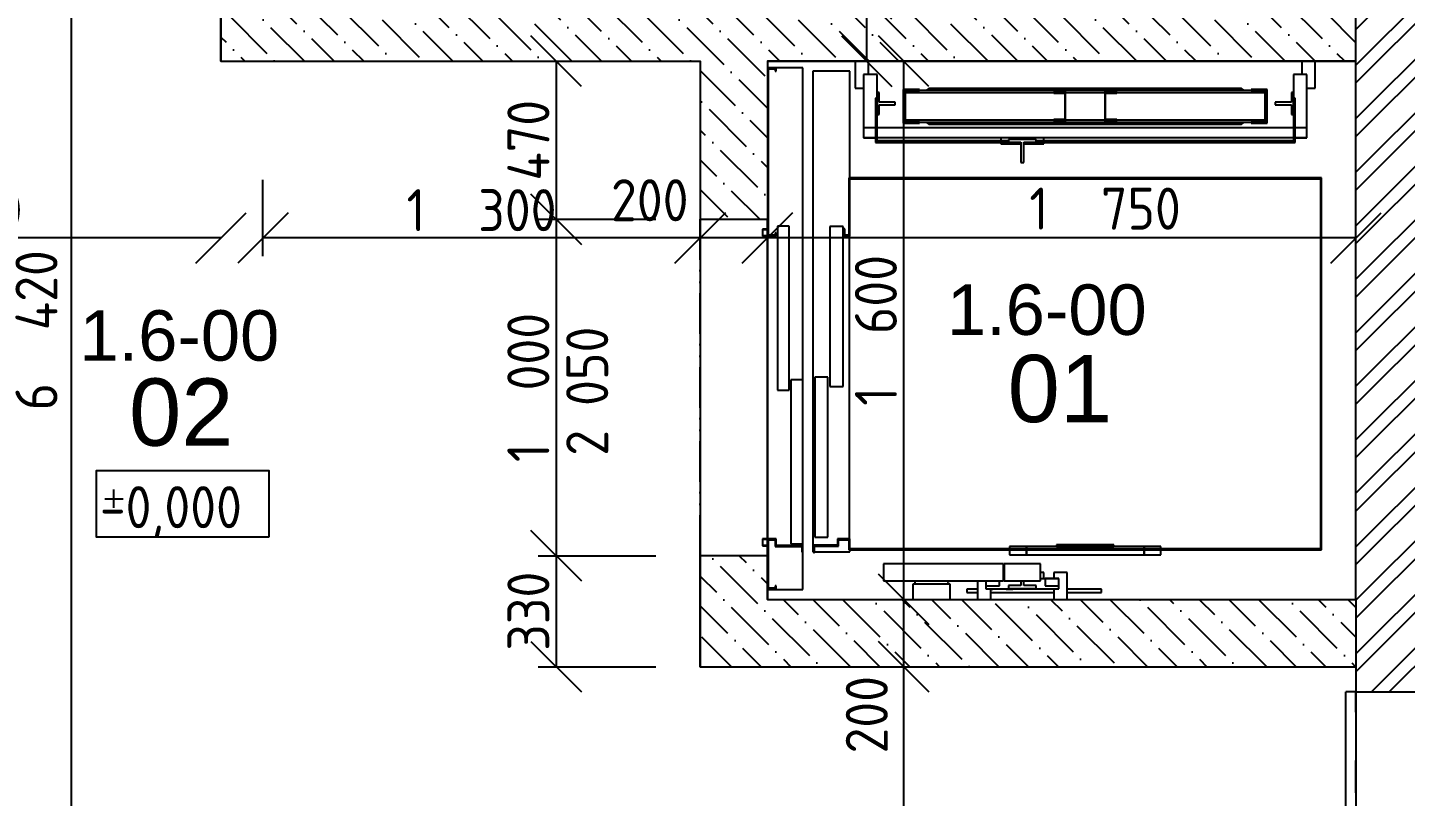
# Model space of a CAD drawing. Extents: x 4511820 to 5180432, y -1526536 to -944957.
# Drawn here: x 5036591 to 5040688, y -1317321 to -1315035 of the extents above; entities that cross this region are included whole.
import ezdxf

# ---------------------------------------------------------------- set-up
doc = ezdxf.new("R2010")
doc.units = 0
doc.header["$MEASUREMENT"] = 0
doc.linetypes.add('ACAD_ISO03W100', pattern=[30, 12, -18])
doc.linetypes.add('ACAD_ISO12W100', pattern=[22, 12, -3, 0.5, -3, 0.5, -3])
doc.layers.get('0').update_dxf_attribs({"linetype": 'CONTINUOUS'})
doc.layers.get('Defpoints').update_dxf_attribs({"color": 61, "linetype": 'CONTINUOUS'})
for name, color, linetype in [('KÓTY', 4, 'CONTINUOUS'), ('MÚRY', 1, 'CONTINUOUS'), ('Plochy', 41, 'CONTINUOUS'), ('POPIS', 7, 'CONTINUOUS'), ('POZEMOK', 7, 'CONTINUOUS'), ('TENKÁ', 7, 'CONTINUOUS'), ('ŠRAFY', 82, 'CONTINUOUS')]:
    doc.layers.add(name, color=color, linetype=linetype)
doc.styles.add('ARIAL', font='arial.ttf')
doc.styles.add('STYLE1', font='isocp.shx')
doc.dimstyles.new('STANDARD-50', dxfattribs={"dimtxt": 125, "dimasz": 150, "dimexe": 10, "dimexo": 200, "dimgap": 20, "dimtad": 1, "dimdsep": 46, "dimlunit": 6, "dimtxsty": 'STYLE1', "dimblk1": 'OBLIQUE', "dimblk2": 'OBLIQUE', "dimsah": 1, "dimcen": 2.5, "dimse1": 1, "dimse2": 1, "dimadec": 0, "dimazin": 0, "dimtfac": 1, "dimtmove": 1, "dimatfit": 3, "dimldrblk": 'OBLIQUE', "dimfxl": 1, "dimtolj": 1, "dimtzin": 0, "dimarcsym": 0})

# ---------------------------------------------------------------- blocks, each defined once
blk = doc.blocks.new('_OBLIQUE')
at = {"color": 0, "linetype": 'ByBlock'}
blk.add_line((-0.5, -0.5), (0.5, 0.5), dxfattribs=at)
blk = doc.blocks.new('*D22266')
at = {"layer": 'Defpoints', "color": 0}
for p in [(5040541, -1312635.2), (5040541, -1318755.2), (5043687.5, -1318755.2)]:
    blk.add_point(p, dxfattribs=at)
at = {"layer": 'KÓTY', "color": 0, "lineweight": -2}
blk.add_line((5043687.5, -1312635.2), (5043687.5, -1318755.2), dxfattribs=at)
at = {"layer": 'KÓTY', "color": 0, "linetype": 'ByBlock', "lineweight": -2, "xscale": 150, "yscale": 150, "zscale": 150}
for p, rotation in [((5043687.5, -1312635.2), 90), ((5043687.5, -1318755.2), 270)]:
    blk.add_blockref('_OBLIQUE', p, dxfattribs=dict(at, rotation=rotation))
at = {"layer": 'KÓTY', "color": 0, "insert": (5043605, -1315695.2), "char_height": 125, "attachment_point": 5, "rotation": 90, "style": 'STYLE1'}
blk.add_mtext('\\A1;6ﾠ120', dxfattribs=at)
blk = doc.blocks.new('*D22511')
at = {"layer": 'Defpoints', "color": 0}
for p in [(5039196.2, -1316735.2), (5039196.2, -1316735.2), (5039196.2, -1316935.2)]:
    blk.add_point(p, dxfattribs=at)
at = {"layer": 'KÓTY', "color": 0, "lineweight": -2}
blk.add_line((5039196.2, -1316935.2), (5039196.2, -1316735.2), dxfattribs=at)
at = {"layer": 'KÓTY', "color": 0, "linetype": 'ByBlock', "lineweight": -2, "xscale": 150, "yscale": 150, "zscale": 150}
for p, rotation in [((5039196.2, -1316735.2), 90), ((5039196.2, -1316935.2), 270)]:
    blk.add_blockref('_OBLIQUE', p, dxfattribs=dict(at, rotation=rotation))
at = {"layer": 'KÓTY', "color": 0, "insert": (5039086.5, -1317078), "char_height": 125, "attachment_point": 5, "rotation": 90, "style": 'STYLE1'}
blk.add_mtext('\\A1;200', dxfattribs=at)
blk = doc.blocks.new('*D22512')
at = {"layer": 'Defpoints', "color": 0}
for p in [(5039196.2, -1315135.2), (5039196.2, -1315135.2), (5039196.2, -1316735.2)]:
    blk.add_point(p, dxfattribs=at)
at = {"layer": 'KÓTY', "color": 0, "lineweight": -2}
blk.add_line((5039196.2, -1316735.2), (5039196.2, -1315135.2), dxfattribs=at)
at = {"layer": 'KÓTY', "color": 0, "linetype": 'ByBlock', "lineweight": -2, "xscale": 150, "yscale": 150, "zscale": 150}
for p, rotation in [((5039196.2, -1315135.2), 90), ((5039196.2, -1316735.2), 270)]:
    blk.add_blockref('_OBLIQUE', p, dxfattribs=dict(at, rotation=rotation))
at = {"layer": 'KÓTY', "color": 0, "insert": (5039113.6, -1315935.2), "char_height": 125, "attachment_point": 5, "rotation": 90, "style": 'STYLE1'}
blk.add_mtext('\\A1;1ﾠ600', dxfattribs=at)
blk = doc.blocks.new('*D22513')
at = {"layer": 'Defpoints', "color": 0}
for p in [(5039086.2, -1314935.2), (5039086.2, -1314935.2), (5039086.2, -1315135.2)]:
    blk.add_point(p, dxfattribs=at)
at = {"layer": 'KÓTY', "color": 0, "lineweight": -2}
blk.add_line((5039086.2, -1315135.2), (5039086.2, -1314935.2), dxfattribs=at)
at = {"layer": 'KÓTY', "color": 0, "linetype": 'ByBlock', "lineweight": -2, "xscale": 150, "yscale": 150, "zscale": 150}
for p, rotation in [((5039086.2, -1314935.2), 90), ((5039086.2, -1315135.2), 270)]:
    blk.add_blockref('_OBLIQUE', p, dxfattribs=dict(at, rotation=rotation))
at = {"layer": 'KÓTY', "color": 0, "insert": (5039037.2, -1314793.7), "char_height": 125, "attachment_point": 5, "rotation": 90, "style": 'STYLE1'}
blk.add_mtext('\\A1;200', dxfattribs=at)
blk = doc.blocks.new('*D22517')
at = {"layer": 'Defpoints', "color": 0}
for p in [(5038791, -1315433.5), (5040541, -1315433.5), (5038791, -1315660.5)]:
    blk.add_point(p, dxfattribs=at)
at = {"layer": 'KÓTY', "color": 0, "lineweight": -2}
blk.add_line((5040541, -1315660.5), (5038791, -1315660.5), dxfattribs=at)
at = {"layer": 'KÓTY', "color": 0, "linetype": 'ByBlock', "lineweight": -2, "xscale": 150, "yscale": 150, "zscale": 150, "rotation": 180}
blk.add_blockref('_OBLIQUE', (5038791, -1315660.5), dxfattribs=at)
at = {"layer": 'KÓTY', "color": 0, "linetype": 'ByBlock', "lineweight": -2, "xscale": 150, "yscale": 150, "zscale": 150}
blk.add_blockref('_OBLIQUE', (5040541, -1315660.5), dxfattribs=at)
at = {"layer": 'KÓTY', "color": 0, "insert": (5039795.2, -1315573.5), "char_height": 125, "attachment_point": 5, "style": 'STYLE1'}
blk.add_mtext('\\A1;1ﾠ750', dxfattribs=at)
blk = doc.blocks.new('*D22518')
at = {"layer": 'Defpoints', "color": 0}
for p in [(5038591, -1315433.5), (5038791, -1315433.5), (5038591, -1315660.5)]:
    blk.add_point(p, dxfattribs=at)
at = {"layer": 'KÓTY', "color": 0, "lineweight": -2}
blk.add_line((5038791, -1315660.5), (5038591, -1315660.5), dxfattribs=at)
at = {"layer": 'KÓTY', "color": 0, "linetype": 'ByBlock', "lineweight": -2, "xscale": 150, "yscale": 150, "zscale": 150, "rotation": 180}
blk.add_blockref('_OBLIQUE', (5038591, -1315660.5), dxfattribs=at)
at = {"layer": 'KÓTY', "color": 0, "linetype": 'ByBlock', "lineweight": -2, "xscale": 150, "yscale": 150, "zscale": 150}
blk.add_blockref('_OBLIQUE', (5038791, -1315660.5), dxfattribs=at)
at = {"layer": 'KÓTY', "color": 0, "insert": (5038441.2, -1315548.5), "char_height": 125, "attachment_point": 5, "style": 'STYLE1'}
blk.add_mtext('\\A1;200', dxfattribs=at)
blk = doc.blocks.new('*D22519')
at = {"layer": 'Defpoints', "color": 0}
for p in [(5037291, -1315433.5), (5038591, -1315433.5), (5037291, -1315660.5)]:
    blk.add_point(p, dxfattribs=at)
at = {"layer": 'KÓTY', "color": 0, "lineweight": -2}
blk.add_line((5038591, -1315660.5), (5037291, -1315660.5), dxfattribs=at)
at = {"layer": 'KÓTY', "color": 0, "linetype": 'ByBlock', "lineweight": -2, "xscale": 150, "yscale": 150, "zscale": 150, "rotation": 180}
blk.add_blockref('_OBLIQUE', (5037291, -1315660.5), dxfattribs=at)
at = {"layer": 'KÓTY', "color": 0, "linetype": 'ByBlock', "lineweight": -2, "xscale": 150, "yscale": 150, "zscale": 150}
blk.add_blockref('_OBLIQUE', (5038591, -1315660.5), dxfattribs=at)
at = {"layer": 'KÓTY', "color": 0, "insert": (5037941, -1315578), "char_height": 125, "attachment_point": 5, "style": 'STYLE1'}
blk.add_mtext('\\A1;1ﾠ300', dxfattribs=at)
blk = doc.blocks.new('*D22522')
at = {"layer": 'Defpoints', "color": 0}
for p in [(5038591, -1315135.2), (5038162.7, -1315605.2), (5038591, -1315605.2)]:
    blk.add_point(p, dxfattribs=at)
at = {"layer": 'KÓTY', "color": 0, "lineweight": -2}
blk.add_line((5038162.7, -1315135.2), (5038162.7, -1315605.2), dxfattribs=at)
at = {"layer": 'KÓTY', "color": 0, "linetype": 'ByBlock', "lineweight": -2, "xscale": 150, "yscale": 150, "zscale": 150}
for p, rotation in [((5038162.7, -1315135.2), 90), ((5038162.7, -1315605.2), 270)]:
    blk.add_blockref('_OBLIQUE', p, dxfattribs=dict(at, rotation=rotation))
at = {"layer": 'KÓTY', "color": 0, "insert": (5038080.2, -1315370.2), "char_height": 125, "attachment_point": 5, "rotation": 90, "style": 'STYLE1'}
blk.add_mtext('\\A1;470', dxfattribs=at)
blk = doc.blocks.new('*D22523')
at = {"layer": 'Defpoints', "color": 0}
for p in [(5038591, -1315605.2), (5038162.7, -1316605.2), (5038591, -1316605.2)]:
    blk.add_point(p, dxfattribs=at)
at = {"layer": 'KÓTY', "color": 0, "lineweight": -2}
blk.add_line((5038162.7, -1315605.2), (5038162.7, -1316605.2), dxfattribs=at)
at = {"layer": 'KÓTY', "color": 0, "linetype": 'ByBlock', "lineweight": -2, "xscale": 150, "yscale": 150, "zscale": 150}
for p, rotation in [((5038162.7, -1315605.2), 90), ((5038162.7, -1316605.2), 270)]:
    blk.add_blockref('_OBLIQUE', p, dxfattribs=dict(at, rotation=rotation))
at = {"layer": 'KÓTY', "color": 0, "insert": (5038080.1, -1316105.2), "char_height": 125, "attachment_point": 5, "rotation": 90, "style": 'STYLE1'}
blk.add_mtext('\\A1;1ﾠ000', dxfattribs=at)
blk = doc.blocks.new('*D22524')
at = {"layer": 'Defpoints', "color": 0}
for p in [(5038591, -1316605.2), (5038162.7, -1316935.2), (5038591, -1316935.2)]:
    blk.add_point(p, dxfattribs=at)
at = {"layer": 'KÓTY', "color": 0, "lineweight": -2}
blk.add_line((5038162.7, -1316605.2), (5038162.7, -1316935.2), dxfattribs=at)
at = {"layer": 'KÓTY', "color": 0, "linetype": 'ByBlock', "lineweight": -2, "xscale": 150, "yscale": 150, "zscale": 150}
for p, rotation in [((5038162.7, -1316605.2), 90), ((5038162.7, -1316935.2), 270)]:
    blk.add_blockref('_OBLIQUE', p, dxfattribs=dict(at, rotation=rotation))
at = {"layer": 'KÓTY', "color": 0, "insert": (5038080.2, -1316770.2), "char_height": 125, "attachment_point": 5, "rotation": 90, "style": 'STYLE1'}
blk.add_mtext('\\A1;330', dxfattribs=at)
blk = doc.blocks.new('*D23158')
at = {"layer": 'Defpoints', "color": 0}
for p in [(5039196.2, -1316935.2), (5039196.2, -1316935.2), (5039098.5, -1318755.2)]:
    blk.add_point(p, dxfattribs=at)
at = {"layer": 'KÓTY', "color": 0, "lineweight": -2}
blk.add_line((5039196.2, -1318755.2), (5039196.2, -1316935.2), dxfattribs=at)
at = {"layer": 'KÓTY', "color": 0, "linetype": 'ByBlock', "lineweight": -2, "xscale": 150, "yscale": 150, "zscale": 150}
for p, rotation in [((5039196.2, -1316935.2), 90), ((5039196.2, -1318755.2), 270)]:
    blk.add_blockref('_OBLIQUE', p, dxfattribs=dict(at, rotation=rotation))
at = {"layer": 'KÓTY', "color": 0, "insert": (5039113.6, -1317845.2), "char_height": 125, "attachment_point": 5, "rotation": 90, "style": 'STYLE1'}
blk.add_mtext('\\A1;1ﾠ820', dxfattribs=at)
blk = doc.blocks.new('*D23310')
at = {"layer": 'Defpoints', "color": 0}
for p in [(5035536, -1315085.2), (5037166, -1315135.2), (5035536, -1315660.5)]:
    blk.add_point(p, dxfattribs=at)
at = {"layer": 'KÓTY', "color": 0, "lineweight": -2}
blk.add_line((5037166, -1315660.5), (5035536, -1315660.5), dxfattribs=at)
at = {"layer": 'KÓTY', "color": 0, "linetype": 'ByBlock', "lineweight": -2, "xscale": 150, "yscale": 150, "zscale": 150, "rotation": 180}
blk.add_blockref('_OBLIQUE', (5035536, -1315660.5), dxfattribs=at)
at = {"layer": 'KÓTY', "color": 0, "linetype": 'ByBlock', "lineweight": -2, "xscale": 150, "yscale": 150, "zscale": 150}
blk.add_blockref('_OBLIQUE', (5037166, -1315660.5), dxfattribs=at)
at = {"layer": 'KÓTY', "color": 0, "insert": (5036351, -1315578), "char_height": 125, "attachment_point": 5, "style": 'STYLE1'}
blk.add_mtext('\\A1;1ﾠ630', dxfattribs=at)
blk = doc.blocks.new('*D23317')
at = {"layer": 'Defpoints', "color": 0}
for p in [(5037041, -1312335.2), (5036721, -1318755.2), (5037016, -1318755.2)]:
    blk.add_point(p, dxfattribs=at)
at = {"layer": 'KÓTY', "color": 0, "lineweight": -2}
blk.add_line((5036721, -1312335.2), (5036721, -1318755.2), dxfattribs=at)
at = {"layer": 'KÓTY', "color": 0, "linetype": 'ByBlock', "lineweight": -2, "xscale": 150, "yscale": 150, "zscale": 150}
for p, rotation in [((5036721, -1312335.2), 90), ((5036721, -1318755.2), 270)]:
    blk.add_blockref('_OBLIQUE', p, dxfattribs=dict(at, rotation=rotation))
at = {"layer": 'KÓTY', "color": 0, "insert": (5036617.5, -1315935), "char_height": 125, "attachment_point": 5, "rotation": 90, "style": 'STYLE1'}
blk.add_mtext('\\A1;6ﾠ420', dxfattribs=at)

msp = doc.modelspace()

# ---------------------------------------------------------------- hatches: boundary and pattern name
at = {"layer": 'ŠRAFY'}
h = msp.add_hatch(dxfattribs=at)
h.set_pattern_fill('ANSI32', color=256, scale=300)
h.paths.add_polyline_path([(5040851, -1317010.191), (5040921, -1317010.191), (5040921, -1314885.191), (5040851, -1314885.191), (5040541, -1314885.191), (5040541, -1314935.191), (5040541, -1315135.191), (5040541, -1316735.191), (5040541, -1316935.191), (5040541, -1317010.191)])
h = msp.add_hatch(dxfattribs=at)
h.set_pattern_fill('ANSI36', color=256, scale=500, angle=270)
h.set_pattern_definition([(315, (6498350.863, 3186075.5), (121.533978, -33.1456304), [156.25, -31.25, 0, -31.25])])
h.paths.add_polyline_path([(5038791, -1315155.191), (5038791, -1315135.191), (5039052, -1315135.191), (5039092, -1315135.191), (5040380, -1315135.191), (5040420, -1315135.191), (5040541, -1315135.191), (5040541, -1314935.191), (5039441, -1314935.191), (5039161, -1314935.191), (5038881, -1314935.191), (5038601, -1314935.191), (5038321, -1314935.191), (5038041, -1314935.191), (5037761, -1314935.191), (5037481, -1314935.191), (5037201, -1314935.191), (5037166, -1314935.191), (5037166, -1315135.191), (5038591, -1315135.191), (5038591, -1315605.191), (5038791, -1315605.191)])
h = msp.add_hatch(dxfattribs=at)
h.set_pattern_fill('ANSI36', color=256, scale=500, angle=270)
h.set_pattern_definition([(315, (6498350.863, 3186075.5), (121.533978, -33.1456304), [156.25, -31.25, 0, -31.25])])
h.paths.add_polyline_path([(5038791, -1316605.191), (5038591, -1316605.191), (5038591, -1316935.191), (5040541, -1316935.191), (5040541, -1316735.191), (5039682.25, -1316735.191), (5039642.25, -1316735.191), (5039455.75, -1316735.191), (5039415.75, -1316735.191), (5039334.5, -1316735.191), (5039223.5, -1316735.191), (5038791, -1316735.191), (5038791, -1316705.191)])

# ---------------------------------------------------------------- linework, layer by layer
at = {"layer": 'KÓTY'}
for p, q in [((5037291, -1315714.5), (5037291, -1315487.5)), ((5038109.289, -1315605.191), (5038459.289, -1315605.191)), ((5038109.289, -1316605.191), (5038459.289, -1316605.191)), ((5038109.289, -1316935.191), (5038459.289, -1316935.191))]:
    msp.add_line(p, q, dxfattribs=at)
at = {"layer": 'MÚRY'}
for p, q in [((5037166, -1315135.191), (5037166, -1314935.191)), ((5037166, -1315135.191), (5038591, -1315135.191)), ((5038591, -1315135.191), (5038591, -1315605.191)), ((5038791, -1315135.191), (5040541, -1315135.191)), ((5038791, -1315135.191), (5038791, -1315605.191)), ((5040541, -1316735.191), (5040541, -1315135.191)), ((5038591, -1315605.191), (5038791, -1315605.191)), ((5038591, -1316935.191), (5038591, -1316605.191)), ((5038791, -1316605.191), (5038591, -1316605.191)), ((5038791, -1316735.191), (5038791, -1316605.191)), ((5038791, -1316735.191), (5040541, -1316735.191)), ((5039682.25, -1316735.191), (5040541, -1316735.191)), ((5038591, -1316935.191), (5040541, -1316935.191)), ((5040541, -1316935.191), (5040541, -1317010.191)), ((5040541, -1316935.191), (5040541, -1317010.191)), ((5040541, -1317010.191), (5041081, -1317010.191))]:
    msp.add_line(p, q, dxfattribs=at)
at = {"layer": 'Plochy'}
for points in [[(5035541, -1312635.191), (5037481, -1312635.191), (5037481, -1313835.191), (5037201, -1313835.191), (5037201, -1314935.191), (5037166, -1314935.191), (5037166, -1315135.191), (5038591, -1315135.191), (5038591, -1316935.191), (5040541, -1316935.191), (5040541, -1318755.191), (5036466, -1318755.191), (5036466, -1318405.191), (5035536, -1318405.191)], [(5040541, -1315135.191), (5038791, -1315135.191), (5038791, -1316735.191), (5040541, -1316735.191)]]:
    msp.add_lwpolyline(points, close=True, dxfattribs=at)
at = {"layer": 'POZEMOK'}
for p, q in [((5039052, -1315135.191), (5039052, -1315215.191)), ((5039092, -1315175.191), (5039092, -1315135.191)), ((5040380, -1315135.191), (5040380, -1315175.191)), ((5040420, -1315215.191), (5040420, -1315135.191)), ((5038817, -1315155.191), (5038791, -1315155.191)), ((5038794, -1315652.191), (5038794, -1315158.191)), ((5038794, -1315158.191), (5038814, -1315158.191)), ((5038814, -1315158.191), (5038814, -1315165.191)), ((5038814, -1315165.191), (5038817, -1315165.191)), ((5038896, -1315155.191), (5038817, -1315155.191)), ((5038817, -1315165.191), (5038817, -1315155.191)), ((5038896, -1316082.741), (5038896, -1315155.191)), ((5038926, -1315165.191), (5038926, -1316594.191)), ((5039036, -1315165.191), (5038926, -1315165.191)), ((5039036, -1315482.191), (5039036, -1315165.191)), ((5039117, -1315175.191), (5039077, -1315175.191)), ((5039077, -1315175.191), (5039077, -1315362.941)), ((5039117, -1315245.191), (5039117, -1315175.191)), ((5040395, -1315175.191), (5040355, -1315175.191)), ((5040355, -1315175.191), (5040355, -1315245.191)), ((5040395, -1315362.941), (5040395, -1315175.191)), ((5039052, -1315215.191), (5039077, -1315215.191)), ((5039117, -1315228.441), (5039117, -1315293.441)), ((5039122.8, -1315228.441), (5039117, -1315228.441)), ((5039122.8, -1315256.941), (5039122.8, -1315228.441)), ((5039195, -1315219.191), (5039195, -1315319.191)), ((5039243, -1315219.191), (5039195, -1315219.191)), ((5039201, -1315222.191), (5039198, -1315222.191)), ((5039201, -1315222.191), (5039198, -1315222.191)), ((5039198, -1315316.191), (5039198, -1315222.191)), ((5039198, -1315222.191), (5039243, -1315222.191)), ((5039198, -1315228.191), (5039201, -1315228.191)), ((5039198, -1315228.191), (5039201, -1315228.191)), ((5039643.5, -1315222.191), (5039201, -1315222.191)), ((5039201, -1315222.191), (5039201, -1315228.191)), ((5039201, -1315228.191), (5039201, -1315310.191)), ((5039201, -1315228.191), (5039643.5, -1315228.191)), ((5039243, -1315222.191), (5039243, -1315219.191)), ((5039271, -1315216.191), (5039262, -1315222.191)), ((5040201, -1315216.191), (5039271, -1315216.191)), ((5039642.5, -1315228.191), (5039642.5, -1315230.191)), ((5039677.5, -1315228.191), (5039642.5, -1315228.191)), ((5039642.5, -1315230.191), (5039675.5, -1315230.191)), ((5039677.5, -1315222.191), (5039643.5, -1315222.191)), ((5039643.5, -1315222.191), (5039643.5, -1315228.191)), ((5039643.5, -1315228.191), (5039677.5, -1315228.191)), ((5039675.5, -1315230.191), (5039675.5, -1315308.191)), ((5039677.5, -1315228.191), (5039677.5, -1315222.191)), ((5039794.5, -1315222.191), (5039677.5, -1315222.191)), ((5039677.5, -1315228.191), (5039794.5, -1315228.191)), ((5039677.5, -1315310.191), (5039677.5, -1315228.191)), ((5039828.5, -1315222.191), (5039794.5, -1315222.191)), ((5039794.5, -1315222.191), (5039794.5, -1315228.191)), ((5039829.5, -1315228.191), (5039794.5, -1315228.191)), ((5039794.5, -1315228.191), (5039794.5, -1315310.191)), ((5039794.5, -1315228.191), (5039828.5, -1315228.191)), ((5039796.5, -1315230.191), (5039829.5, -1315230.191)), ((5039796.5, -1315308.191), (5039796.5, -1315230.191)), ((5039828.5, -1315228.191), (5039828.5, -1315222.191)), ((5040271, -1315222.191), (5039828.5, -1315222.191)), ((5039828.5, -1315228.191), (5040271, -1315228.191)), ((5039829.5, -1315230.191), (5039829.5, -1315228.191)), ((5040210, -1315222.191), (5040201, -1315216.191)), ((5040277, -1315219.191), (5040229, -1315219.191)), ((5040229, -1315219.191), (5040229, -1315222.191)), ((5040229, -1315222.191), (5040274, -1315222.191)), ((5040274, -1315222.191), (5040271, -1315222.191)), ((5040274, -1315222.191), (5040271, -1315222.191)), ((5040271, -1315228.191), (5040271, -1315222.191)), ((5040271, -1315228.191), (5040274, -1315228.191)), ((5040271, -1315228.191), (5040274, -1315228.191)), ((5040271, -1315310.191), (5040271, -1315228.191)), ((5040274, -1315222.191), (5040274, -1315316.191)), ((5040277, -1315319.191), (5040277, -1315219.191)), ((5040355, -1315228.441), (5040349.2, -1315228.441)), ((5040349.2, -1315228.441), (5040349.2, -1315256.941)), ((5040355, -1315293.441), (5040355, -1315228.441)), ((5040395, -1315215.191), (5040420, -1315215.191)), ((5039117, -1315245.191), (5039112, -1315245.191)), ((5039112, -1315245.191), (5039112, -1315377.191)), ((5039117, -1315377.191), (5039117, -1315245.191)), ((5039171, -1315256.941), (5039122.8, -1315256.941)), ((5039122.8, -1315264.941), (5039171, -1315264.941)), ((5039122.8, -1315293.441), (5039122.8, -1315264.941)), ((5039171, -1315264.941), (5039171, -1315256.941)), ((5039198, -1315230.691), (5039201, -1315230.691)), ((5039201, -1315230.691), (5039198, -1315230.691)), ((5040271, -1315230.691), (5040274, -1315230.691)), ((5040274, -1315230.691), (5040271, -1315230.691)), ((5040349.2, -1315256.941), (5040301, -1315256.941)), ((5040301, -1315256.941), (5040301, -1315264.941)), ((5040301, -1315264.941), (5040349.2, -1315264.941)), ((5040349.2, -1315264.941), (5040349.2, -1315293.441)), ((5040360, -1315245.191), (5040355, -1315245.191)), ((5040355, -1315245.191), (5040355, -1315377.191)), ((5040360, -1315377.191), (5040360, -1315245.191)), ((5039117, -1315293.441), (5039122.8, -1315293.441)), ((5039198, -1315307.691), (5039201, -1315307.691)), ((5039201, -1315307.691), (5039198, -1315307.691)), ((5039198, -1315310.691), (5039201, -1315310.691)), ((5039643.5, -1315310.191), (5039201, -1315310.191)), ((5039201, -1315310.191), (5039201, -1315316.191)), ((5039642.5, -1315308.191), (5039642.5, -1315310.191)), ((5039675.5, -1315308.191), (5039642.5, -1315308.191)), ((5039642.5, -1315310.191), (5039677.5, -1315310.191)), ((5039677.5, -1315310.191), (5039643.5, -1315310.191)), ((5039643.5, -1315310.191), (5039643.5, -1315316.191)), ((5039677.5, -1315316.191), (5039677.5, -1315310.191)), ((5039794.5, -1315310.191), (5039677.5, -1315310.191)), ((5039794.5, -1315310.191), (5039829.5, -1315310.191)), ((5039828.5, -1315310.191), (5039794.5, -1315310.191)), ((5039794.5, -1315310.191), (5039794.5, -1315316.191)), ((5039829.5, -1315308.191), (5039796.5, -1315308.191)), ((5040271, -1315310.191), (5039828.5, -1315310.191)), ((5039828.5, -1315316.191), (5039828.5, -1315310.191)), ((5039829.5, -1315310.191), (5039829.5, -1315308.191)), ((5040271, -1315307.691), (5040274, -1315307.691)), ((5040274, -1315307.691), (5040271, -1315307.691)), ((5040271, -1315316.191), (5040271, -1315310.191)), ((5040271, -1315310.691), (5040274, -1315310.691)), ((5040349.2, -1315293.441), (5040355, -1315293.441)), ((5039077, -1315332.941), (5039077, -1315361.941)), ((5039112, -1315332.941), (5039077, -1315332.941)), ((5040355, -1315332.941), (5039117, -1315332.941)), ((5039195, -1315319.191), (5039243, -1315319.191)), ((5039243, -1315316.191), (5039198, -1315316.191)), ((5039201, -1315316.191), (5039643.5, -1315316.191)), ((5039243, -1315319.191), (5039243, -1315316.191)), ((5039262, -1315316.191), (5039271, -1315322.191)), ((5039271, -1315322.191), (5040201, -1315322.191)), ((5039643.5, -1315316.191), (5039677.5, -1315316.191)), ((5039677.5, -1315316.191), (5039794.5, -1315316.191)), ((5039794.5, -1315316.191), (5039828.5, -1315316.191)), ((5039828.5, -1315316.191), (5040271, -1315316.191)), ((5040201, -1315322.191), (5040210, -1315316.191)), ((5040274, -1315316.191), (5040229, -1315316.191)), ((5040229, -1315316.191), (5040229, -1315319.191)), ((5040229, -1315319.191), (5040277, -1315319.191)), ((5040395, -1315332.941), (5040360, -1315332.941)), ((5040395, -1315361.941), (5040395, -1315332.941)), ((5039077, -1315361.941), (5039112, -1315361.941)), ((5039077, -1315362.941), (5039112, -1315362.941)), ((5039112, -1315377.191), (5039117, -1315377.191)), ((5039117, -1315361.941), (5040355, -1315361.941)), ((5039117, -1315372.191), (5039117, -1315377.191)), ((5039508, -1315372.191), (5039117, -1315372.191)), ((5039117, -1315377.191), (5039544.5, -1315377.191)), ((5039613, -1315362.941), (5039485, -1315362.941)), ((5039485, -1315362.941), (5039485, -1315372.191)), ((5039485, -1315377.191), (5039485, -1315380.941)), ((5039485, -1315380.941), (5039544.5, -1315380.941)), ((5039508, -1315367.941), (5039508, -1315376.191)), ((5039590, -1315367.941), (5039508, -1315367.941)), ((5039508, -1315376.191), (5039544.5, -1315376.191)), ((5039544.5, -1315376.191), (5039544.5, -1315436.191)), ((5039553.5, -1315436.191), (5039553.5, -1315376.191)), ((5039553.5, -1315376.191), (5039590, -1315376.191)), ((5039553.5, -1315377.191), (5040355, -1315377.191)), ((5039553.5, -1315380.941), (5039613, -1315380.941)), ((5039590, -1315376.191), (5039590, -1315367.941)), ((5040355, -1315372.191), (5039590, -1315372.191)), ((5039613, -1315372.191), (5039613, -1315362.941)), ((5039613, -1315380.941), (5039613, -1315377.191)), ((5040355, -1315377.191), (5040355, -1315372.191)), ((5040355, -1315377.191), (5040360, -1315377.191)), ((5040360, -1315361.941), (5040395, -1315361.941)), ((5040360, -1315362.941), (5040395, -1315362.941)), ((5039544.5, -1315436.191), (5039553.5, -1315436.191)), ((5038776.5, -1315634.191), (5038776.5, -1315655.191)), ((5038791, -1315634.191), (5038776.5, -1315634.191)), ((5038777.5, -1315654.191), (5038777.5, -1315635.191)), ((5038777.5, -1315635.191), (5038790.5, -1315635.191)), ((5038790.5, -1315635.191), (5038790.5, -1315639.691)), ((5038790.5, -1315639.691), (5038791, -1315639.691)), ((5038791, -1315634.191), (5038791, -1315605.191)), ((5038791, -1315649.691), (5038791, -1315639.691)), ((5038776.5, -1315655.191), (5038791, -1315655.191)), ((5038790.5, -1315654.191), (5038777.5, -1315654.191)), ((5038791, -1315649.691), (5038790.5, -1315649.691)), ((5038790.5, -1315649.691), (5038790.5, -1315654.191)), ((5038791, -1315655.191), (5038791, -1316555.191)), ((5038791, -1315655.191), (5038817, -1315655.191)), ((5038791, -1316555.191), (5038791, -1315655.191)), ((5038814, -1315652.191), (5038794, -1315652.191)), ((5038817, -1315645.191), (5038814, -1315645.191)), ((5038814, -1315645.191), (5038814, -1315652.191)), ((5038817, -1315655.191), (5038817, -1315645.191)), ((5039034.5, -1315655.191), (5039034.5, -1316555.191)), ((5038776.5, -1316555.191), (5038776.5, -1316576.191)), ((5038791, -1316555.191), (5038776.5, -1316555.191)), ((5038776.5, -1316576.191), (5038791, -1316576.191)), ((5038777.5, -1316575.191), (5038777.5, -1316556.191)), ((5038777.5, -1316556.191), (5038790.5, -1316556.191)), ((5038790.5, -1316575.191), (5038777.5, -1316575.191)), ((5038790.5, -1316556.191), (5038790.5, -1316560.691)), ((5038790.5, -1316560.691), (5038791, -1316560.691)), ((5038791, -1316570.691), (5038790.5, -1316570.691)), ((5038790.5, -1316570.691), (5038790.5, -1316575.191)), ((5038817, -1316555.191), (5038791, -1316555.191)), ((5038791, -1316570.691), (5038791, -1316560.691)), ((5038791, -1316605.191), (5038791, -1316576.191)), ((5038794, -1316702.191), (5038794, -1316558.191)), ((5038794, -1316558.191), (5038814, -1316558.191)), ((5038814, -1316558.191), (5038814, -1316578.191)), ((5038814, -1316578.191), (5038893, -1316578.191)), ((5038817, -1316575.191), (5038817, -1316555.191)), ((5038896, -1316575.191), (5038817, -1316575.191)), ((5038893, -1316578.191), (5038893, -1316595.191)), ((5038896, -1316575.191), (5038896, -1316570.141)), ((5038896, -1316595.191), (5038896, -1316575.191)), ((5039561, -1316577.691), (5039511, -1316577.691)), ((5039511, -1316577.691), (5039511, -1316585.191)), ((5039561, -1316585.191), (5039561, -1316577.691)), ((5039911, -1316577.691), (5039561, -1316577.691)), ((5039561, -1316577.691), (5039561, -1316585.191)), ((5039661, -1316572.691), (5039651, -1316572.691)), ((5039651, -1316572.691), (5039651, -1316577.691)), ((5039651, -1316577.691), (5039661, -1316577.691)), ((5039811, -1316572.691), (5039661, -1316572.691)), ((5039661, -1316572.691), (5039661, -1316577.691)), ((5039661, -1316577.691), (5039811, -1316577.691)), ((5039821, -1316572.691), (5039811, -1316572.691)), ((5039811, -1316577.691), (5039811, -1316572.691)), ((5039811, -1316577.691), (5039821, -1316577.691)), ((5039821, -1316577.691), (5039821, -1316572.691)), ((5039911, -1316585.191), (5039911, -1316577.691)), ((5039961, -1316577.691), (5039911, -1316577.691)), ((5039911, -1316577.691), (5039911, -1316585.191)), ((5039961, -1316585.191), (5039961, -1316577.691)), ((5038893, -1316595.191), (5038896, -1316595.191)), ((5038896, -1316705.191), (5038896, -1316595.191)), ((5038926, -1316594.191), (5038928, -1316594.191)), ((5038931, -1316594.191), (5039036, -1316594.191)), ((5039036, -1316594.191), (5039036, -1316588.191)), ((5039511, -1316588.191), (5039511, -1316602.691)), ((5039511, -1316602.691), (5039561, -1316602.691)), ((5039561, -1316602.691), (5039561, -1316588.191)), ((5039561, -1316588.191), (5039561, -1316602.691)), ((5039561, -1316602.691), (5039911, -1316602.691)), ((5039911, -1316602.691), (5039911, -1316588.191)), ((5039911, -1316588.191), (5039911, -1316602.691)), ((5039911, -1316602.691), (5039961, -1316602.691)), ((5039961, -1316602.691), (5039961, -1316588.191)), ((5039136, -1316629.691), (5039136, -1316679.691)), ((5039493, -1316629.691), (5039136, -1316629.691)), ((5039493, -1316679.691), (5039493, -1316629.691)), ((5039495, -1316633.316), (5039493, -1316633.316)), ((5039493, -1316638.316), (5039495, -1316638.316)), ((5039495, -1316649.316), (5039493, -1316649.316)), ((5039495, -1316654.316), (5039493, -1316654.316)), ((5039495, -1316655.441), (5039493, -1316655.441)), ((5039603, -1316629.691), (5039495, -1316629.691)), ((5039495, -1316629.691), (5039495, -1316679.691)), ((5039603, -1316679.691), (5039603, -1316629.691)), ((5039613, -1316655.441), (5039603, -1316655.441)), ((5039613, -1316673.441), (5039613, -1316655.441)), ((5039642.25, -1316655.191), (5039642.25, -1316673.441)), ((5039682.25, -1316655.191), (5039642.25, -1316655.191)), ((5039682.25, -1316735.191), (5039682.25, -1316655.191)), ((5038791, -1316705.191), (5038817, -1316705.191)), ((5038814, -1316702.191), (5038794, -1316702.191)), ((5038817, -1316695.191), (5038814, -1316695.191)), ((5038814, -1316695.191), (5038814, -1316702.191)), ((5038817, -1316705.191), (5038817, -1316695.191)), ((5038817, -1316705.191), (5038896, -1316705.191)), ((5039136, -1316679.691), (5039493, -1316679.691)), ((5039334.5, -1316690.191), (5039223.5, -1316690.191)), ((5039223.5, -1316690.191), (5039223.5, -1316735.191)), ((5039230.293, -1316679.691), (5039229, -1316686.191)), ((5039229, -1316686.191), (5039229.796, -1316690.191)), ((5039329, -1316686.191), (5039327.707, -1316679.691)), ((5039328.204, -1316690.191), (5039329, -1316686.191)), ((5039334.5, -1316735.191), (5039334.5, -1316690.191)), ((5039384, -1316704.316), (5039384, -1316714.316)), ((5039415.75, -1316704.316), (5039384, -1316704.316)), ((5039415.75, -1316679.691), (5039415.75, -1316735.191)), ((5039440.75, -1316679.691), (5039440.75, -1316703.441)), ((5039440.75, -1316679.691), (5039440.75, -1316695.191)), ((5039440.75, -1316695.191), (5039480.75, -1316695.191)), ((5039440.75, -1316703.441), (5039657.25, -1316703.441)), ((5039455.75, -1316735.191), (5039455.75, -1316703.441)), ((5039642.25, -1316704.316), (5039455.75, -1316704.316)), ((5039455.75, -1316704.316), (5039461, -1316704.316)), ((5039461, -1316704.316), (5039461, -1316703.441)), ((5039480.75, -1316695.191), (5039480.75, -1316679.691)), ((5039493, -1316673.441), (5039495, -1316673.441)), ((5039495, -1316674.441), (5039493, -1316674.441)), ((5039495, -1316679.691), (5039603, -1316679.691)), ((5039501, -1316703.441), (5039501, -1316704.316)), ((5039501, -1316704.316), (5039521, -1316704.316)), ((5039544.5, -1316694.191), (5039508, -1316694.191)), ((5039508, -1316694.191), (5039508, -1316702.441)), ((5039508, -1316702.441), (5039590, -1316702.441)), ((5039521, -1316704.316), (5039521, -1316703.441)), ((5039544.5, -1316679.691), (5039544.5, -1316694.191)), ((5039553.5, -1316694.191), (5039553.5, -1316679.691)), ((5039590, -1316694.191), (5039553.5, -1316694.191)), ((5039590, -1316702.441), (5039590, -1316694.191)), ((5039603, -1316673.441), (5039613, -1316673.441)), ((5039657.25, -1316674.441), (5039603, -1316674.441)), ((5039657.25, -1316673.441), (5039617.25, -1316673.441)), ((5039617.25, -1316673.441), (5039617.25, -1316695.191)), ((5039617.25, -1316695.191), (5039657.25, -1316695.191)), ((5039642.25, -1316703.441), (5039642.25, -1316735.191)), ((5039657.25, -1316695.191), (5039657.25, -1316673.441)), ((5039657.25, -1316703.441), (5039657.25, -1316674.441)), ((5039784, -1316704.316), (5039682.25, -1316704.316)), ((5039784, -1316714.316), (5039784, -1316704.316)), ((5039384, -1316714.316), (5039415.75, -1316714.316)), ((5039455.75, -1316714.316), (5039642.25, -1316714.316)), ((5039682.25, -1316714.316), (5039784, -1316714.316))]:
    msp.add_line(p, q, dxfattribs=at)
at = {"layer": 'TENKÁ'}
for p, q in [((5040541, -1315135.191), (5040541, -1314935.191)), ((5040439, -1315482.191), (5039033, -1315482.191)), ((5039033, -1315482.191), (5039033, -1315485.191)), ((5039033, -1315485.191), (5040436, -1315485.191)), ((5039033, -1315485.191), (5039033, -1315652.191)), ((5039036, -1315485.191), (5039033, -1315485.191)), ((5039036, -1315655.191), (5039036, -1315485.191)), ((5040436, -1315485.191), (5040436, -1316585.191)), ((5040439, -1316588.191), (5040439, -1315482.191)), ((5038821, -1315625.241), (5038821, -1316112.641)), ((5038856, -1315625.241), (5038821, -1315625.241)), ((5038856, -1316112.641), (5038856, -1315625.241)), ((5038977, -1315626.741), (5038977, -1316102.641)), ((5039016, -1315626.741), (5038977, -1315626.741)), ((5039016, -1316102.641), (5039016, -1315626.741)), ((5039021, -1315633.691), (5039018, -1315633.691)), ((5039018, -1315633.691), (5039018, -1315655.191)), ((5039021, -1315652.191), (5039021, -1315633.691)), ((5039018, -1315655.191), (5039036, -1315655.191)), ((5039033, -1315652.191), (5039021, -1315652.191)), ((5038861, -1316082.741), (5038861, -1316570.141)), ((5038896, -1316082.741), (5038861, -1316082.741)), ((5038896, -1316570.141), (5038896, -1316082.741)), ((5038932, -1316074.241), (5038932, -1316550.141)), ((5038971, -1316074.241), (5038932, -1316074.241)), ((5038971, -1316550.141), (5038971, -1316074.241)), ((5038821, -1316112.641), (5038856, -1316112.641)), ((5038977, -1316102.641), (5039016, -1316102.641)), ((5038861, -1316570.141), (5038896, -1316570.141)), ((5038928, -1316574.191), (5038928, -1316595.691)), ((5038999, -1316574.191), (5038928, -1316574.191)), ((5038931, -1316595.691), (5038931, -1316577.191)), ((5038931, -1316577.191), (5039002, -1316577.191)), ((5038932, -1316550.141), (5038971, -1316550.141)), ((5038999, -1316555.191), (5038999, -1316574.191)), ((5039036, -1316555.191), (5038999, -1316555.191)), ((5039002, -1316577.191), (5039002, -1316558.191)), ((5039002, -1316558.191), (5039033, -1316558.191)), ((5039033, -1316558.191), (5039033, -1316588.191)), ((5039036, -1316585.191), (5039036, -1316555.191)), ((5038928, -1316595.691), (5038931, -1316595.691)), ((5039033, -1316588.191), (5040439, -1316588.191)), ((5040436, -1316585.191), (5039036, -1316585.191)), ((5040541, -1316735.191), (5040541, -1316935.191))]:
    msp.add_line(p, q, dxfattribs=at)
at = {"layer": 'TENKÁ', "linetype": 'ACAD_ISO12W100', "ltscale": 10}
msp.add_line((5038591, -1316605.191), (5038591, -1315605.191), dxfattribs=at)
at = {"layer": 'TENKÁ', "linetype": 'ByBlock', "ltscale": 0.25}
for p, q in [((5036847.739, -1316463.156), (5036847.739, -1316408.858)), ((5036820.59, -1316436.007), (5036874.888, -1316436.007))]:
    msp.add_line(p, q, dxfattribs=at)
at = {"layer": 'TENKÁ', "ltscale": 0.25}
for p in [(5040511, -1318510.191), (5040541, -1317010.191)]:
    msp.add_line(p, (5040511, -1317010.191), dxfattribs=at)
at = {"layer": 'TENKÁ', "linetype": 'ACAD_ISO03W100', "ltscale": 8}
msp.add_line((5040541, -1318510.191), (5040541, -1317010.191), dxfattribs=at)
at = {"layer": 'TENKÁ', "ltscale": 0.25}
msp.add_lwpolyline([(5037309.439, -1316548.762), (5037309.439, -1316352.512), (5036794.807, -1316352.512), (5036794.807, -1316548.762)], close=True, dxfattribs=at)

# ---------------------------------------------------------------- texts
at = {"layer": 'KÓTY', "insert": (5038255.149, -1316116.193), "char_height": 125, "attachment_point": 5, "rotation": 90, "style": 'STYLE1'}
msp.add_mtext('\\A1;2 050', dxfattribs=at)
at = {"layer": 'POPIS', "lineweight": 40, "ltscale": 0.25, "style": 'ARIAL'}
for s, height, p in [('1.6-00', 150, (5039324.769, -1315948.77)), ('1.6-00', 150, (5036745.269, -1316025.462)), ('01', 200, (5039505.269, -1316208.27)), ('02', 200, (5036892.769, -1316278.27))]:
    msp.add_text(s, height=height, dxfattribs=at).set_placement(p)
at = {"layer": 'TENKÁ', "ltscale": 0.25, "style": 'STYLE1'}
msp.add_text('-0,000', height=125, dxfattribs=at).set_placement((5036806.11, -1316523.436))

# ---------------------------------------------------------------- dimensions: what is measured, and where the dimension line sits
at = {"layer": 'KÓTY'}
dim = msp.add_linear_dim(base=(5036721, -1318755.191), p1=(5037041, -1312335.191), p2=(5037016, -1318755.191), angle=90, dimstyle='STANDARD-50', dxfattribs=at)
dim.commit()
dim.dimension.update_dxf_attribs({"geometry": '*D23317', "text_midpoint": (5036700, -1315935), "dimtype": 160})
for base, p1, p2, picture, middle in [((5043687.5, -1318755.191), (5040541, -1312635.191), (5040541, -1318755.191), '*D22266', (5043604.957, -1315695.191)), ((5039196.191, -1316935.191), (5039098.5, -1318755.191), (5039196.191, -1316935.191), '*D23158', (5039113.649, -1317845.191))]:
    dim = msp.add_linear_dim(base=base, p1=p1, p2=p2, angle=90, dimstyle='STANDARD-50', dxfattribs=at)
    dim.commit()
    dim.dimension.update_dxf_attribs({"geometry": picture, "text_midpoint": middle})
for base, p1, p2, picture, middle in [((5039086.191, -1314935.191), (5039086.191, -1315135.191), (5039086.191, -1314935.191), '*D22513', (5039119.691, -1314793.691)), ((5039196.191, -1316735.191), (5039196.191, -1316935.191), (5039196.191, -1316735.191), '*D22511', (5039169, -1317078))]:
    dim = msp.add_linear_dim(base=base, p1=p1, p2=p2, angle=270, dimstyle='STANDARD-50', override={"dimtxsty": 'STYLE1', "dimldrblk": 'OBLIQUE'}, dxfattribs=at)
    dim.commit()
    dim.dimension.update_dxf_attribs({"geometry": picture, "text_midpoint": middle, "dimtype": 160})
for base, p1, p2, picture, middle in [((5038162.691, -1315605.191), (5038591, -1315135.191), (5038591, -1315605.191), '*D22522', (5038080.191, -1315370.191)), ((5039196.191, -1315135.191), (5039196.191, -1316735.191), (5039196.191, -1315135.191), '*D22512', (5039113.649, -1315935.191)), ((5038162.691, -1316605.191), (5038591, -1315605.191), (5038591, -1316605.191), '*D22523', (5038080.149, -1316105.191)), ((5038162.691, -1316935.191), (5038591, -1316605.191), (5038591, -1316935.191), '*D22524', (5038080.191, -1316770.191))]:
    dim = msp.add_linear_dim(base=base, p1=p1, p2=p2, angle=270, dimstyle='STANDARD-50', override={"dimtxsty": 'STYLE1', "dimldrblk": 'OBLIQUE'}, dxfattribs=at)
    dim.commit()
    dim.dimension.update_dxf_attribs({"geometry": picture, "text_midpoint": middle})
for base, p1, p2, picture, middle in [((5035536, -1315660.5), (5037166, -1315135.191), (5035536, -1315085.191), '*D23310', (5036351, -1315577.957)), ((5037291, -1315660.5), (5038591, -1315433.5), (5037291, -1315433.5), '*D22519', (5037941, -1315577.957))]:
    dim = msp.add_linear_dim(base=base, p1=p1, p2=p2, dimstyle='STANDARD-50', dxfattribs=at)
    dim.commit()
    dim.dimension.update_dxf_attribs({"geometry": picture, "text_midpoint": middle})
for base, p1, p2, picture, middle in [((5038591, -1315660.5), (5038791, -1315433.5), (5038591, -1315433.5), '*D22518', (5038441.191, -1315631)), ((5038791, -1315660.5), (5040541, -1315433.5), (5038791, -1315433.5), '*D22517', (5039795.191, -1315656))]:
    dim = msp.add_linear_dim(base=base, p1=p1, p2=p2, dimstyle='STANDARD-50', dxfattribs=at)
    dim.commit()
    dim.dimension.update_dxf_attribs({"geometry": picture, "text_midpoint": middle, "dimtype": 160})

doc.saveas('drawing.dxf')
